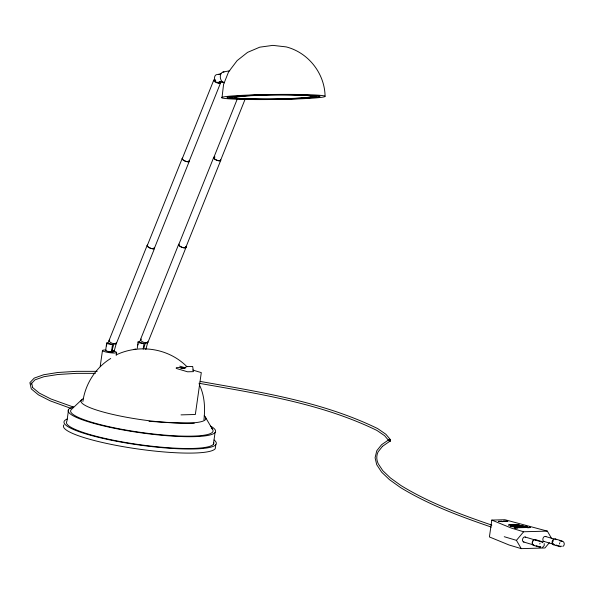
<?xml version="1.0" encoding="UTF-8"?>
<svg xmlns="http://www.w3.org/2000/svg" width="594" height="594" viewBox="0 0 594 594"><rect width="100%" height="100%" fill="white"/><g stroke="black" fill="none" stroke-linecap="round" stroke-linejoin="round"><path stroke-width="0.89" d="M382.291 446.465L390.184 441.023L390.384 439.619L389.404 439.33L381.541 444.75L376.782 450.735L375.081 457.744L376.722 464.694L381.652 472.178L389.404 479.603L400.349 487.444C428.653 504.774 459.986 516.342 491.253 527.064M203.928 419.839C205.301 407.952 204.648 395.426 199.265 384.541M221.985 97.817L223.567 84.437L228.564 71.904L237.125 60.618L247.549 52.376L259.741 47.178L272.876 45.374L286.241 46.911C308.308 52.576 324.673 73.352 325.081 96.124M68.614 409.377L66.936 421.168A74.458 11.902 8.1 0 0 136.33 444.201A74.458 11.902 8.1 0 0 213.892 442.782M100.2 366.424L102.465 350.549M105.814 349.213L106.593 343.733M112.504 344.527A4.396 0.705 8.1 0 1 107.744 343.733A4.396 0.705 8.1 0 1 106.72 342.82L112.504 344.527L111.598 350.92A4.396 0.705 8.1 0 0 113.907 350.854M116.261 355.138L116.632 352.494M137.281 348.255L138.194 341.862L143.971 343.577L143.191 349.057M182.091 368.25L182.202 367.493L176.329 367.649L176.225 368.406L187.563 371.799L193.429 371.636L192.671 366.468L186.798 366.632L183.42 368.169M213.394 444.29L215.073 432.491M215.8 444.668L215.221 448.745A76.908 12.296 8.1 0 1 130.658 447.898A76.908 12.296 8.1 0 1 63.944 424.866M551.7 538.632L547.341 531.118L504.885 519.728L491.81 520.084L489.411 536.946L509.036 544.98L521.228 548.626L544.943 547.98L549.368 542.686M508.761 525.467L508.858 524.806L518.176 524.554L519.208 524.866L519.111 525.527M511.122 526.715L511.211 526.054L523.188 525.727L510.179 525.742L511.211 526.054M515.161 528.489L515.25 527.828L530.598 527.413L514.062 527.472L515.25 527.828M518.176 524.554L518.079 525.215L511.308 525.4M516.297 527.175L526.202 526.9L526.291 526.239L527.413 526.574L511.894 526.633L526.291 526.239M529.403 527.056L529.306 527.717L527.502 527.762M82.893 401.462C85.269 384.051 95.649 367.649 110.699 358.501M107.93 351.232A4.678 3.371 88.4 0 0 111.999 350.564L113.9 343.726L116.231 343.659L114.33 350.505A4.678 3.371 88.4 0 1 111.078 351.655M143.703 348.76L145.367 342.775L147.698 342.708L145.797 349.547M109.021 340.503L147.149 245.411M147.312 245.478L182.195 158.494M182.313 158.546L213.743 80.16M218.993 83.338L219.542 81.972L220.136 81.957L219.587 83.323L217.686 82.306M189.152 161.241L220.582 82.863M154.395 248.27L189.271 161.293M116.417 343.429L154.551 248.337M140.488 339.553L178.623 244.461M178.779 244.52L213.662 157.544M213.781 157.588L237.266 99.02M220.619 160.291L245.144 99.139M185.863 247.319L220.738 160.335M147.891 342.471L186.019 247.379M388.944 439.864L389.211 439.456M31.185 383.865C31.46 380.294 32.967 389.382 32.492 387.451L39.234 393.057L50.913 398.982L73.522 407.09M388.892 439.902L389.174 439.486M107.21 343.859L109.571 340.303M139.152 342.196L141.038 339.345M504.254 536.716L516.438 540.354L523.626 531.764L547.341 531.118M390.139 441.052L390.34 439.649L389.374 439.345M382.484 446.339L378.044 451.937C376.433 455.301 376.217 459.511 378.17 463.654L382.848 470.723L390.444 477.962L401.017 485.565C429.306 502.88 460.61 514.434 491.862 525.148M31.029 384.051L34.972 379.848L43.971 376.693L57.915 374.495L76.515 373.351L95.374 373.351M81.415 400.014L71.109 409.771A71.926 11.501 8.1 0 0 145.448 433.033A71.926 11.501 8.1 0 0 211.367 428.051M562.941 546.421C564.797 545.307 564.686 542.263 562.756 541.305M542.567 547.356L544.245 545.522L544.201 543.569M116.045 354.952C139.352 343.792 168.503 348.136 186.843 366.587M540.703 541.661L541.81 541.617M223.017 72.03L229.789 70.775M220.975 73.827L216.565 74.644A4.113 2.836 79.5 0 0 214.523 78.26A4.113 2.836 79.5 0 0 216.758 82.484L223.01 81.72L219.483 82.373M218.57 74.569L220.329 74.243M219.891 81.586A3.675 1.314 21.9 0 1 219.906 83.301L219.268 83.346A3.675 1.314 21.9 0 1 214.731 81.675A3.675 1.314 21.9 0 1 214.419 79.722L215.013 79.707M111.999 350.564L114.33 350.505M180.754 368.54L184.11 368.451M181.014 414.879L195.344 414.486L201.299 372.609L192.664 370.025M519.208 524.866L508.858 524.806M510.083 526.403L513.773 526.306M514.864 528.111L517.574 528.036M97.186 371.339L76.478 371.339L57.826 372.49L43.652 374.755L34.214 378.111L29.893 382.662L31.282 388.899L38.38 394.824L50.267 400.883L71.198 408.479M229.514 98.285C259.422 99.933 289.627 100.007 319.431 96.807L320.077 96.206C289.449 93.347 258.249 94.186 227.636 97.134L226.99 97.735L229.514 98.285L229.492 96.48M200.163 381.415C260.291 392.07 322.26 401.544 377.628 428.564L385.87 434.251L390.384 439.619M198.923 383.256C259.236 393.896 321.391 403.371 376.938 430.45L384.63 435.706L388.431 440.243M184.838 368.25L183.071 367.82M179.707 366.156L185.759 367.961M526.202 526.9L527.316 527.234M555.152 538.921L562.236 541.037M545.492 536.464L553.786 538.944M559.444 540.659L562.102 541.453A2.591 1.752 -73.4 0 0 561.174 541.476M523.626 531.764L511.441 528.118L491.81 520.084M543.859 541.386L552.984 544.111M556.043 545.047L560.476 546.376A2.591 1.752 -73.4 0 1 560.075 546.131M553.252 544.668L560.335 546.784M535.246 539.582L542.337 541.698M525.155 537.021L534.281 539.746M542.203 542.114L535.112 539.998A2.591 1.752 -73.4 0 1 535.506 540.236M523.529 541.943L533.479 544.921M536.137 545.715L540.57 547.037M533.345 545.329L540.436 547.445M214.419 79.722L215.726 80.754M205.22 416.906L212.325 429.031M516.438 540.354L521.228 548.626M534.437 545.299A3.029 2.049 -73.4 0 1 532.373 541.743A3.029 2.049 -73.4 0 1 536.078 540.325M533.085 544.676A2.591 1.752 -73.4 0 1 532.766 544.282M532.558 543.77A2.591 1.752 -73.4 0 1 532.499 542.508M532.915 541.231A2.591 1.752 -73.4 0 1 534.177 540.02M561.879 546.086A2.591 1.752 -73.4 0 1 561.404 546.346M559.489 543.963A2.591 1.752 -73.4 0 1 559.912 542.686M194.297 423.203A61.501 3.037 4.1 0 1 149.012 421.317M554.336 544.639A3.029 2.049 -73.4 0 1 552.279 541.082A3.029 2.049 -73.4 0 1 555.984 539.664M224.287 82.848A5.509 3.802 79.5 0 1 220.285 76.871A5.509 3.802 79.5 0 1 224.012 71.985M133.954 349.651A7.158 1.143 8.1 0 1 135.981 349.109M544.312 541.461A2.591 1.752 -73.4 0 1 543.027 538.312A2.591 1.752 -73.4 0 1 545.886 536.701M555.843 539.679A2.591 1.752 -73.4 0 0 554.989 539.367A2.591 1.752 -73.4 0 1 555.412 539.575M553.415 544.119A2.591 1.752 -73.4 0 1 553.103 543.725M552.828 541.951A2.591 1.752 -73.4 0 1 553.252 540.674M542.597 542.352A2.591 1.752 -73.4 0 1 542.916 542.745M541.023 547.111A2.591 1.752 -73.4 0 1 540.176 546.792M539.738 543.963A2.591 1.752 -73.4 0 1 540.005 543.347M523.982 542.018A2.591 1.752 -73.4 0 1 522.698 538.869A2.591 1.752 -73.4 0 1 525.556 537.258M553.385 544.253A2.591 1.752 -73.4 0 1 552.457 543.102M552.398 541.839A2.591 1.752 -73.4 0 1 552.821 540.57M204.21 415.897A63.053 10.083 8.1 0 1 142.07 419.795A63.053 10.083 8.1 0 1 83.323 398.708M214.1 439.998A76.908 12.296 8.1 0 1 138.261 444.876A76.908 12.296 8.1 0 1 67.233 419.037M210.618 426.128A74.458 11.902 8.1 0 1 141.461 432.9A74.458 11.902 8.1 0 1 73.352 406.987M114.516 351.388A7.158 1.143 8.1 0 1 114.152 353.036A7.158 1.143 8.1 0 1 103.779 351.396A7.158 1.143 8.1 0 1 105.955 350.029M113.706 351.292A4.396 0.705 8.1 0 1 109.229 351.663A4.396 0.705 8.1 0 1 106.222 350.118M116.164 342.56A3.98 1.426 21.9 0 1 112.244 343.31A3.98 1.426 21.9 0 1 109.756 340.028M154.292 247.468A3.98 1.426 21.9 0 1 150.861 248.396A3.98 1.426 21.9 0 1 147.401 245.114M154.143 247.438A3.809 1.366 21.9 0 1 150.861 248.329A3.809 1.366 21.9 0 1 147.55 245.188M189.026 160.462A3.809 1.366 21.9 0 1 185.744 161.353A3.809 1.366 21.9 0 1 182.432 158.212M189.144 160.877A3.675 1.314 21.9 0 1 185.291 161.137A3.675 1.314 21.9 0 1 182.544 158.264M106.348 345.938A4.678 3.371 88.4 0 1 106.675 344.817M143.971 343.577A4.396 0.705 8.1 0 1 139.219 342.775A4.396 0.705 8.1 0 1 138.194 341.862M147.631 341.609A3.98 1.426 21.9 0 1 143.711 342.359A3.98 1.426 21.9 0 1 141.224 339.077M185.766 246.51A3.98 1.426 21.9 0 1 182.328 247.446A3.98 1.426 21.9 0 1 178.868 244.164M185.61 246.488A3.809 1.366 21.9 0 1 182.328 247.379A3.809 1.366 21.9 0 1 179.017 244.238M220.738 159.957A3.809 1.366 21.9 0 1 215.845 159.816A3.809 1.366 21.9 0 1 215.021 157.039M220.619 159.92A3.675 1.314 21.9 0 1 216.758 160.18A3.675 1.314 21.9 0 1 214.011 157.313M137.815 344.988A4.678 3.371 88.4 0 1 138.15 343.867M231.118 97.119L230.517 97.676C258.821 100.319 287.652 99.547 315.949 96.822L316.543 96.265C288.246 93.622 259.407 94.394 231.118 97.119M389.983 441.164L389.129 441.067L389.954 441.179M501.678 521.265L498.388 521.354L502.947 521.651L501.678 521.265M506.637 521.101L503.348 521.19L507.907 521.48L506.637 521.101M239.924 99.317A51.708 2.525 -0.7 0 0 324.361 96.792A51.708 2.525 -0.7 0 0 256.304 94.81A51.708 2.525 -0.7 0 0 239.924 99.317M248.158 98.738A39.048 1.908 -0.7 0 0 311.917 96.837A39.048 1.908 -0.7 0 0 260.521 95.337A39.048 1.908 -0.7 0 0 248.158 98.738"/></g></svg>
